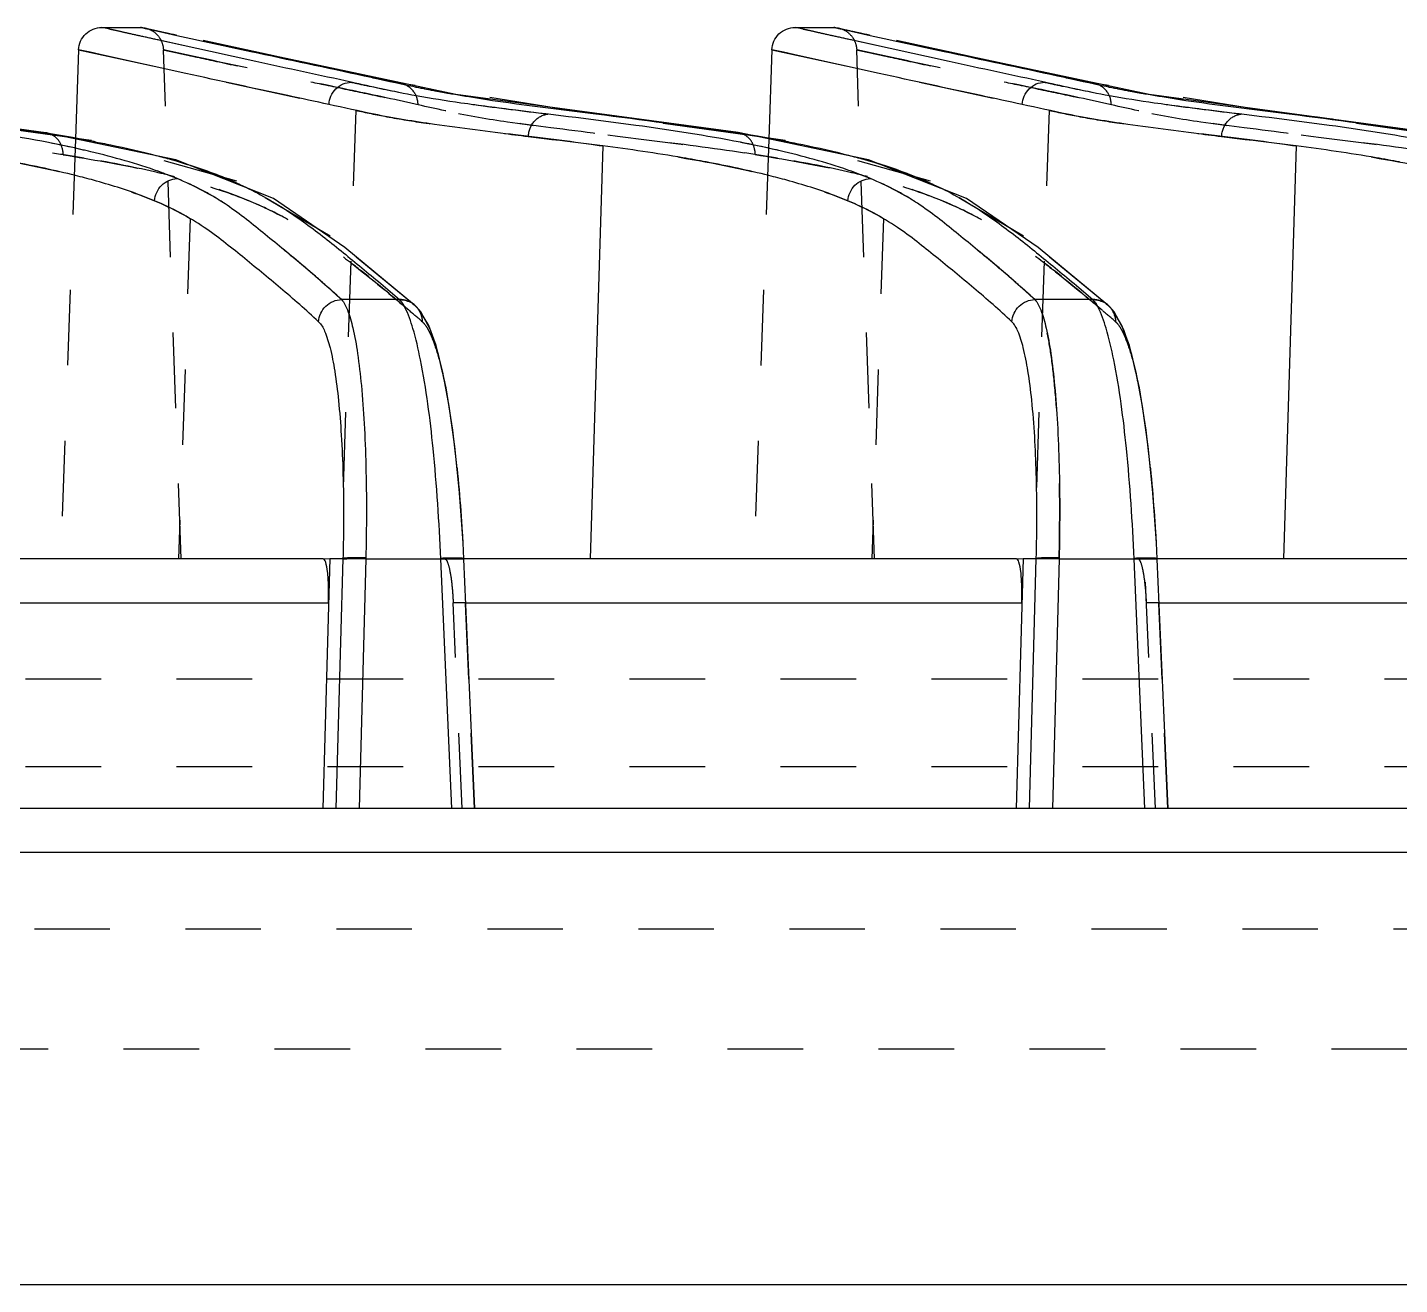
# Model space of a CAD drawing. Header units: millimetres. Extents: x 547 to 3706, y -10485 to 2068.
# Drawn here: x 1343.3 to 1372.99, y 1363.38 to 1390.58 of the extents above; entities that cross this region are included whole.
import ezdxf

# ---------------------------------------------------------------- set-up
doc = ezdxf.new("R2010")
doc.units = ezdxf.units.MM
doc.header["$LTSCALE"] = 16.335
doc.linetypes.add('HIDDEN', pattern=[0.2, 0.1, -0.1])
doc.layers.get('0').update_dxf_attribs({"linetype": 'CONTINUOUS'})
doc.layers.add('DEFAULT_2', color=8, linetype='HIDDEN')

msp = doc.modelspace()

# ---------------------------------------------------------------- linework, layer by layer
at = {"color": 7, "linetype": 'Continuous'}
for p, q in [((1344.91, 1390.583), (1345.744, 1390.583)), ((1345.156, 1390.528), (1344.91, 1390.583)), ((1345.969, 1390.535), (1346.537, 1390.411)), ((1359.91, 1390.583), (1360.744, 1390.583)), ((1360.156, 1390.528), (1359.91, 1390.583)), ((1360.969, 1390.535), (1361.537, 1390.411)), ((1345.686, 1390.41), (1345.156, 1390.528)), ((1345.785, 1390.388), (1345.686, 1390.41)), ((1346.673, 1390.191), (1345.785, 1390.388)), ((1360.686, 1390.41), (1360.156, 1390.528)), ((1360.785, 1390.388), (1360.686, 1390.41)), ((1361.673, 1390.191), (1360.785, 1390.388)), ((1344.41, 1390.1), (1344.343, 1388.17)), ((1344.661, 1390.045), (1344.41, 1390.1)), ((1344.97, 1389.977), (1344.661, 1390.045)), ((1346.729, 1389.588), (1344.97, 1389.977)), ((1359.41, 1390.1), (1359.343, 1388.169)), ((1359.661, 1390.045), (1359.41, 1390.1)), ((1359.97, 1389.977), (1359.661, 1390.045)), ((1361.729, 1389.588), (1359.97, 1389.977)), ((1352.572, 1389.133), (1349.986, 1389.677)), ((1367.572, 1389.133), (1364.986, 1389.677)), ((1351.378, 1389.378), (1351.371, 1389.38)), ((1366.378, 1389.378), (1366.371, 1389.38)), ((1343.703, 1388.303), (1337.587, 1389.131)), ((1358.677, 1388.307), (1352.572, 1389.133)), ((1373.677, 1388.307), (1367.572, 1389.133)), ((1343.703, 1388.304), (1343.616, 1388.307)), ((1343.703, 1388.304), (1343.703, 1388.304)), ((1346.513, 1387.716), (1343.703, 1388.304)), ((1358.677, 1388.308), (1358.589, 1388.311)), ((1359.343, 1388.184), (1358.672, 1388.278)), ((1358.677, 1388.308), (1358.677, 1388.308)), ((1361.499, 1387.72), (1358.677, 1388.308)), ((1355.75, 1388.02), (1355.481, 1379.084)), ((1370.75, 1388.02), (1370.481, 1379.084)), ((1348.623, 1386.88), (1346.513, 1387.716)), ((1363.617, 1386.883), (1361.499, 1387.72)), ((1350.173, 1385.821), (1348.623, 1386.88)), ((1365.17, 1385.823), (1363.617, 1386.883)), ((1351.678, 1384.577), (1350.173, 1385.821)), ((1366.678, 1384.577), (1365.17, 1385.823)), ((1351.351, 1384.695), (1350.097, 1384.695)), ((1366.351, 1384.695), (1365.097, 1384.695)), ((1351.67, 1384.584), (1351.678, 1384.577)), ((1366.67, 1384.584), (1366.678, 1384.577)), ((1352.744, 1379.088), (1352.728, 1379.434)), ((1367.744, 1379.088), (1367.728, 1379.434)), ((1349.702, 1379.084), (1337.745, 1379.084)), ((1349.843, 1379.094), (1349.694, 1373.684)), ((1349.843, 1379.094), (1350.13, 1379.094)), ((1349.984, 1373.684), (1350.13, 1379.094)), ((1350.623, 1379.083), (1350.478, 1373.684)), ((1350.623, 1379.083), (1352.245, 1379.083)), ((1352.481, 1373.684), (1352.245, 1379.083)), ((1364.702, 1379.084), (1352.744, 1379.084)), ((1352.745, 1379.077), (1352.745, 1379.077)), ((1352.98, 1373.684), (1352.745, 1379.077)), ((1364.844, 1379.094), (1364.695, 1373.684)), ((1364.844, 1379.094), (1365.129, 1379.094)), ((1364.984, 1373.684), (1365.129, 1379.094)), ((1365.623, 1379.083), (1365.478, 1373.684)), ((1365.623, 1379.083), (1367.245, 1379.083)), ((1367.481, 1373.684), (1367.245, 1379.083)), ((1379.702, 1379.084), (1367.745, 1379.084)), ((1367.745, 1379.077), (1367.745, 1379.077)), ((1367.98, 1373.684), (1367.745, 1379.077)), ((1337.786, 1378.136), (1349.817, 1378.136)), ((1352.786, 1378.136), (1364.817, 1378.136)), ((1367.786, 1378.136), (1379.817, 1378.136)), ((1418.425, 1373.684), (1242.425, 1373.684)), ((1242.45, 1372.736), (1418.4, 1372.736)), ((1135.228, 1363.384), (1617.379, 1363.384))]:
    msp.add_line(p, q, dxfattribs=at)
for points in [[(1352.143, 1383.702), (1351.984, 1384.135), (1351.788, 1384.463), (1351.669, 1384.584)], [(1367.143, 1383.702), (1366.984, 1384.135), (1366.788, 1384.463), (1366.669, 1384.584)], [(1352.728, 1379.434), (1352.653, 1380.52), (1352.552, 1381.518), (1352.43, 1382.392), (1352.292, 1383.124), (1352.143, 1383.702)], [(1367.728, 1379.434), (1367.653, 1380.52), (1367.552, 1381.518), (1367.43, 1382.392), (1367.292, 1383.124), (1367.143, 1383.702)]]:
    msp.add_lwpolyline(points, dxfattribs=at)
for centre, radius, start, end in [((1357.73, 1418.977), 30.287, 258.8835, 259.586), ((1357.869, 1419.743), 31.065, 259.5897, 260.7091), ((1372.73, 1418.977), 30.287, 258.8835, 259.586), ((1372.869, 1419.743), 31.065, 259.5897, 260.7091), ((1337.939, 1351.516), 37.227, 81.0761, 81.2288), ((1338.723, 1356.418), 32.263, 79.2408, 81.0998), ((1352.908, 1351.308), 37.437, 81.1192, 81.2704), ((1353.679, 1356.16), 32.524, 79.3128, 81.1421)]:
    msp.add_arc(centre, radius, start, end, dxfattribs=at)
for points, knots in [([(1344.41, 1390.1), (1344.414, 1390.225), (1344.525, 1390.481), (1344.785, 1390.583), (1344.91, 1390.583)], [0, 0, 0, 0, 0.500127, 1, 1, 1, 1]), ([(1345.744, 1390.583), (1345.766, 1390.583), (1345.841, 1390.561), (1345.915, 1390.547), (1345.969, 1390.535)], [0, 0, 0, 0, 0.28563, 1, 1, 1, 1]), ([(1359.41, 1390.1), (1359.414, 1390.225), (1359.525, 1390.481), (1359.785, 1390.583), (1359.91, 1390.583)], [0, 0, 0, 0, 0.500127, 1, 1, 1, 1]), ([(1360.744, 1390.583), (1360.766, 1390.583), (1360.841, 1390.561), (1360.915, 1390.547), (1360.969, 1390.535)], [0, 0, 0, 0, 0.28563, 1, 1, 1, 1]), ([(1346.537, 1390.411), (1347.069, 1390.296), (1348.419, 1389.998), (1349.773, 1389.718), (1350.591, 1389.537)], [0, 0, 0, 0, 0.39435, 1, 1, 1, 1]), ([(1361.537, 1390.411), (1362.069, 1390.296), (1363.419, 1389.998), (1364.773, 1389.718), (1365.591, 1389.537)], [0, 0, 0, 0, 0.39435, 1, 1, 1, 1]), ([(1350.309, 1389.398), (1349.621, 1389.548), (1348.408, 1389.807), (1347.197, 1390.075), (1346.673, 1390.191)], [0, 0, 0, 0, 0.567555, 1, 1, 1, 1]), ([(1365.309, 1389.398), (1364.621, 1389.548), (1363.408, 1389.807), (1362.197, 1390.075), (1361.673, 1390.191)], [0, 0, 0, 0, 0.567555, 1, 1, 1, 1]), ([(1343.755, 1388.093), (1343.005, 1388.241), (1341.383, 1388.488), (1339.357, 1388.729), (1337.765, 1388.932), (1336.79, 1389.082), (1335.997, 1389.243), (1335.528, 1389.351), (1335.309, 1389.398)], [0, 0, 0, 0, 0.268169, 0.575167, 0.716046, 0.831239, 0.92129, 1, 1, 1, 1]), ([(1349.826, 1388.917), (1349.53, 1388.981), (1348.497, 1389.202), (1347.465, 1389.425), (1346.729, 1389.588)], [0, 0, 0, 0, 0.287003, 1, 1, 1, 1]), ([(1349.827, 1388.917), (1349.833, 1389.04), (1349.938, 1389.289), (1350.188, 1389.397), (1350.309, 1389.398)], [0, 0, 0, 0, 0.505805, 1, 1, 1, 1]), ([(1358.729, 1388.098), (1357.98, 1388.245), (1356.361, 1388.491), (1354.34, 1388.731), (1352.754, 1388.933), (1351.784, 1389.083), (1350.994, 1389.244), (1350.527, 1389.351), (1350.309, 1389.398)], [0, 0, 0, 0, 0.268854, 0.575814, 0.716446, 0.831375, 0.921317, 1, 1, 1, 1]), ([(1350.591, 1389.537), (1350.691, 1389.515), (1351.123, 1389.418), (1351.556, 1389.325), (1351.89, 1389.259)], [0, 0, 0, 0, 0.231806, 1, 1, 1, 1]), ([(1364.826, 1388.917), (1364.53, 1388.981), (1363.497, 1389.202), (1362.465, 1389.425), (1361.729, 1389.588)], [0, 0, 0, 0, 0.287003, 1, 1, 1, 1]), ([(1364.827, 1388.917), (1364.833, 1389.04), (1364.938, 1389.289), (1365.188, 1389.397), (1365.309, 1389.398)], [0, 0, 0, 0, 0.505805, 1, 1, 1, 1]), ([(1373.73, 1388.098), (1372.98, 1388.245), (1371.361, 1388.491), (1369.34, 1388.731), (1367.754, 1388.933), (1366.784, 1389.083), (1365.994, 1389.244), (1365.527, 1389.351), (1365.309, 1389.398)], [0, 0, 0, 0, 0.268849, 0.575809, 0.716443, 0.831374, 0.921317, 1, 1, 1, 1]), ([(1365.591, 1389.537), (1365.691, 1389.515), (1366.123, 1389.418), (1366.556, 1389.325), (1366.89, 1389.259)], [0, 0, 0, 0, 0.231806, 1, 1, 1, 1]), ([(1337.874, 1389.083), (1338.787, 1388.933), (1340.706, 1388.711), (1342.62, 1388.447), (1343.616, 1388.307)], [0, 0, 0, 0, 0.479095, 1, 1, 1, 1]), ([(1352.853, 1389.086), (1353.764, 1388.936), (1355.682, 1388.714), (1357.593, 1388.451), (1358.59, 1388.311)], [0, 0, 0, 0, 0.478545, 1, 1, 1, 1]), ([(1367.853, 1389.086), (1368.764, 1388.936), (1370.682, 1388.714), (1372.593, 1388.451), (1373.59, 1388.311)], [0, 0, 0, 0, 0.478545, 1, 1, 1, 1]), ([(1355.749, 1388.02), (1355.121, 1388.104), (1353.907, 1388.253), (1352.254, 1388.453), (1350.906, 1388.672), (1350.151, 1388.846), (1349.826, 1388.917)], [0, 0, 0, 0, 0.316917, 0.612326, 0.833562, 1, 1, 1, 1]), ([(1370.749, 1388.02), (1370.121, 1388.104), (1368.907, 1388.253), (1367.254, 1388.453), (1365.906, 1388.672), (1365.151, 1388.846), (1364.826, 1388.917)], [0, 0, 0, 0, 0.316917, 0.612326, 0.833562, 1, 1, 1, 1]), ([(1344.675, 1387.893), (1344.602, 1387.91), (1344.297, 1387.982), (1343.99, 1388.046), (1343.755, 1388.093)], [0, 0, 0, 0, 0.238003, 1, 1, 1, 1]), ([(1346.54, 1387.313), (1346.409, 1387.367), (1345.8, 1387.599), (1345.171, 1387.774), (1344.675, 1387.893)], [0, 0, 0, 0, 0.217483, 1, 1, 1, 1]), ([(1344.745, 1388.113), (1344.866, 1388.09), (1345.314, 1388.001), (1345.759, 1387.9), (1346.081, 1387.815)], [0, 0, 0, 0, 0.269467, 1, 1, 1, 1]), ([(1357.989, 1387.672), (1357.82, 1387.704), (1357.076, 1387.837), (1356.327, 1387.944), (1355.749, 1388.021)], [0, 0, 0, 0, 0.227666, 1, 1, 1, 1]), ([(1359.675, 1387.893), (1359.6, 1387.911), (1359.286, 1387.984), (1358.971, 1388.05), (1358.729, 1388.098)], [0, 0, 0, 0, 0.237701, 1, 1, 1, 1]), ([(1361.54, 1387.313), (1361.409, 1387.367), (1360.8, 1387.599), (1360.171, 1387.774), (1359.675, 1387.893)], [0, 0, 0, 0, 0.217484, 1, 1, 1, 1]), ([(1359.711, 1388.12), (1359.833, 1388.097), (1360.288, 1388.007), (1360.74, 1387.904), (1361.067, 1387.819)], [0, 0, 0, 0, 0.269618, 1, 1, 1, 1]), ([(1372.989, 1387.672), (1372.82, 1387.704), (1372.076, 1387.837), (1371.327, 1387.944), (1370.749, 1388.021)], [0, 0, 0, 0, 0.227666, 1, 1, 1, 1]), ([(1344.735, 1387.277), (1344.605, 1387.312), (1344.027, 1387.463), (1343.443, 1387.587), (1342.989, 1387.672)], [0, 0, 0, 0, 0.226596, 1, 1, 1, 1]), ([(1346.081, 1387.815), (1346.191, 1387.787), (1346.595, 1387.677), (1346.993, 1387.549), (1347.278, 1387.443)], [0, 0, 0, 0, 0.272613, 1, 1, 1, 1]), ([(1359.735, 1387.277), (1359.605, 1387.312), (1359.027, 1387.463), (1358.443, 1387.587), (1357.989, 1387.672)], [0, 0, 0, 0, 0.226596, 1, 1, 1, 1]), ([(1361.067, 1387.819), (1361.177, 1387.791), (1361.577, 1387.682), (1361.973, 1387.556), (1362.256, 1387.452)], [0, 0, 0, 0, 0.272323, 1, 1, 1, 1]), ([(1346.055, 1386.833), (1345.958, 1386.873), (1345.526, 1387.043), (1345.082, 1387.181), (1344.735, 1387.277)], [0, 0, 0, 0, 0.225465, 1, 1, 1, 1]), ([(1346.055, 1386.833), (1346.062, 1386.956), (1346.17, 1387.203), (1346.419, 1387.31), (1346.54, 1387.313)], [0, 0, 0, 0, 0.504014, 1, 1, 1, 1]), ([(1350.097, 1384.695), (1349.826, 1384.943), (1349.284, 1385.422), (1348.454, 1386.097), (1347.591, 1386.8), (1346.918, 1387.157), (1346.54, 1387.313)], [0, 0, 0, 0, 0.248202, 0.489414, 0.72395, 1, 1, 1, 1]), ([(1347.278, 1387.443), (1347.333, 1387.423), (1347.542, 1387.343), (1347.748, 1387.256), (1347.897, 1387.187)], [0, 0, 0, 0, 0.262785, 1, 1, 1, 1]), ([(1361.055, 1386.833), (1360.958, 1386.873), (1360.526, 1387.043), (1360.082, 1387.181), (1359.735, 1387.277)], [0, 0, 0, 0, 0.225465, 1, 1, 1, 1]), ([(1361.055, 1386.833), (1361.062, 1386.956), (1361.17, 1387.203), (1361.419, 1387.31), (1361.54, 1387.313)], [0, 0, 0, 0, 0.504014, 1, 1, 1, 1]), ([(1365.097, 1384.695), (1364.826, 1384.943), (1364.284, 1385.422), (1363.454, 1386.097), (1362.591, 1386.8), (1361.918, 1387.157), (1361.54, 1387.313)], [0, 0, 0, 0, 0.248202, 0.489414, 0.72395, 1, 1, 1, 1]), ([(1362.256, 1387.452), (1362.313, 1387.431), (1362.529, 1387.349), (1362.743, 1387.259), (1362.897, 1387.188)], [0, 0, 0, 0, 0.263344, 1, 1, 1, 1]), ([(1347.897, 1387.187), (1348.246, 1387.027), (1348.885, 1386.674), (1349.741, 1386.033), (1350.547, 1385.376), (1351.083, 1384.929), (1351.351, 1384.695)], [0, 0, 0, 0, 0.269678, 0.50967, 0.750427, 1, 1, 1, 1]), ([(1362.897, 1387.188), (1363.246, 1387.028), (1363.884, 1386.675), (1364.74, 1386.033), (1365.547, 1385.377), (1366.083, 1384.929), (1366.351, 1384.695)], [0, 0, 0, 0, 0.269558, 0.509562, 0.750407, 1, 1, 1, 1]), ([(1349.602, 1384.217), (1349.332, 1384.465), (1348.79, 1384.944), (1347.96, 1385.617), (1347.099, 1386.318), (1346.43, 1386.677), (1346.055, 1386.833)], [0, 0, 0, 0, 0.24859, 0.490225, 0.724923, 1, 1, 1, 1]), ([(1364.602, 1384.217), (1364.332, 1384.465), (1363.79, 1384.944), (1362.96, 1385.617), (1362.099, 1386.318), (1361.43, 1386.677), (1361.055, 1386.833)], [0, 0, 0, 0, 0.24859, 0.490225, 0.724923, 1, 1, 1, 1]), ([(1349.602, 1384.217), (1349.609, 1384.34), (1349.721, 1384.589), (1349.974, 1384.693), (1350.097, 1384.695)], [0, 0, 0, 0, 0.500358, 1, 1, 1, 1]), ([(1350.097, 1384.695), (1350.157, 1384.634), (1350.254, 1384.425), (1350.362, 1384.035), (1350.457, 1383.485), (1350.536, 1382.796), (1350.594, 1381.985), (1350.642, 1380.734), (1350.64, 1379.755), (1350.623, 1379.083)], [0, 0, 0, 0, 0.045437, 0.117311, 0.215532, 0.338851, 0.483661, 0.644763, 1, 1, 1, 1]), ([(1351.471, 1384.523), (1351.461, 1384.541), (1351.427, 1384.602), (1351.387, 1384.661), (1351.351, 1384.695)], [0, 0, 0, 0, 0.294121, 1, 1, 1, 1]), ([(1351.351, 1384.695), (1351.378, 1384.695), (1351.491, 1384.686), (1351.603, 1384.639), (1351.67, 1384.584)], [0, 0, 0, 0, 0.239024, 1, 1, 1, 1]), ([(1364.602, 1384.217), (1364.609, 1384.34), (1364.721, 1384.589), (1364.974, 1384.693), (1365.097, 1384.695)], [0, 0, 0, 0, 0.500358, 1, 1, 1, 1]), ([(1365.097, 1384.695), (1365.157, 1384.634), (1365.254, 1384.425), (1365.362, 1384.034), (1365.457, 1383.484), (1365.536, 1382.794), (1365.594, 1381.982), (1365.642, 1380.732), (1365.64, 1379.754), (1365.623, 1379.083)], [0, 0, 0, 0, 0.045467, 0.117394, 0.215709, 0.339179, 0.484153, 0.645348, 1, 1, 1, 1]), ([(1366.351, 1384.695), (1366.378, 1384.695), (1366.491, 1384.686), (1366.603, 1384.639), (1366.67, 1384.584)], [0, 0, 0, 0, 0.239041, 1, 1, 1, 1]), ([(1366.466, 1384.531), (1366.457, 1384.549), (1366.424, 1384.607), (1366.385, 1384.663), (1366.351, 1384.695)], [0, 0, 0, 0, 0.292687, 1, 1, 1, 1]), ([(1351.805, 1383.395), (1351.76, 1383.622), (1351.671, 1384.005), (1351.545, 1384.38), (1351.471, 1384.523)], [0, 0, 0, 0, 0.589772, 1, 1, 1, 1]), ([(1366.805, 1383.395), (1366.759, 1383.625), (1366.67, 1384.01), (1366.542, 1384.388), (1366.466, 1384.531)], [0, 0, 0, 0, 0.591447, 1, 1, 1, 1]), ([(1349.602, 1384.217), (1349.662, 1384.162), (1349.759, 1383.971), (1349.867, 1383.611), (1349.963, 1383.107), (1350.041, 1382.476), (1350.099, 1381.733), (1350.148, 1380.586), (1350.145, 1379.688), (1350.129, 1379.072)], [0, 0, 0, 0, 0.046443, 0.118884, 0.217346, 0.340297, 0.48448, 0.645728, 1, 1, 1, 1]), ([(1365.129, 1379.094), (1365.145, 1379.708), (1365.148, 1380.851), (1365.075, 1382.207), (1364.962, 1383.112), (1364.867, 1383.613), (1364.758, 1383.972), (1364.66, 1384.16), (1364.602, 1384.217)], [0, 0, 0, 0, 0.354503, 0.659741, 0.782637, 0.881127, 0.953254, 1, 1, 1, 1]), ([(1352.245, 1379.083), (1352.213, 1379.881), (1352.116, 1381.324), (1351.933, 1382.76), (1351.805, 1383.395)], [0, 0, 0, 0, 0.552233, 1, 1, 1, 1]), ([(1367.245, 1379.083), (1367.213, 1379.881), (1367.116, 1381.324), (1366.933, 1382.76), (1366.805, 1383.395)], [0, 0, 0, 0, 0.552233, 1, 1, 1, 1]), ([(1349.817, 1378.136), (1349.82, 1378.259), (1349.82, 1378.484), (1349.803, 1378.777), (1349.772, 1378.968), (1349.739, 1379.06), (1349.713, 1379.084), (1349.702, 1379.084)], [0, 0, 0, 0, 0.37769, 0.694682, 0.906647, 0.966633, 1, 1, 1, 1]), ([(1350.623, 1379.083), (1350.567, 1379.084), (1350.458, 1379.086), (1350.311, 1379.087), (1350.203, 1379.081), (1350.146, 1379.078), (1350.129, 1379.072)], [0, 0, 0, 0, 0.340484, 0.658976, 0.889873, 1, 1, 1, 1]), ([(1352.744, 1379.088), (1352.744, 1379.091), (1352.726, 1379.094), (1352.701, 1379.098), (1352.651, 1379.101), (1352.558, 1379.103), (1352.42, 1379.101), (1352.304, 1379.097), (1352.245, 1379.095)], [0, 0, 0, 0, 0.021446, 0.079468, 0.175835, 0.307531, 0.643366, 1, 1, 1, 1]), ([(1364.817, 1378.136), (1364.82, 1378.259), (1364.82, 1378.484), (1364.803, 1378.777), (1364.772, 1378.968), (1364.739, 1379.06), (1364.713, 1379.084), (1364.702, 1379.084)], [0, 0, 0, 0, 0.37769, 0.694682, 0.906647, 0.966633, 1, 1, 1, 1]), ([(1365.624, 1379.106), (1365.568, 1379.108), (1365.459, 1379.109), (1365.312, 1379.109), (1365.204, 1379.103), (1365.147, 1379.1), (1365.129, 1379.094)], [0, 0, 0, 0, 0.340385, 0.65881, 0.889712, 1, 1, 1, 1]), ([(1367.744, 1379.088), (1367.744, 1379.091), (1367.726, 1379.094), (1367.701, 1379.098), (1367.651, 1379.101), (1367.558, 1379.103), (1367.42, 1379.101), (1367.304, 1379.097), (1367.245, 1379.095)], [0, 0, 0, 0, 0.021445, 0.079467, 0.175833, 0.30753, 0.643365, 1, 1, 1, 1])]:
    msp.add_open_spline(points, degree=3, knots=knots, dxfattribs=at)
at = {"layer": 'DEFAULT_2', "color": 8, "linetype": 'HIDDEN'}
for p, q in [((1345.744, 1390.583), (1345.845, 1390.572)), ((1348.699, 1389.952), (1345.845, 1390.572)), ((1360.744, 1390.583), (1360.845, 1390.572)), ((1363.699, 1389.952), (1360.845, 1390.572)), ((1344.41, 1390.1), (1350.4, 1388.79)), ((1346.629, 1379.084), (1346.244, 1390.1)), ((1346.907, 1389.955), (1346.244, 1390.1)), ((1349.986, 1389.677), (1348.185, 1390.064)), ((1359.41, 1390.1), (1365.4, 1388.79)), ((1361.629, 1379.084), (1361.244, 1390.1)), ((1361.907, 1389.955), (1361.244, 1390.1)), ((1364.986, 1389.677), (1363.185, 1390.064)), ((1351.371, 1389.38), (1351.268, 1389.39)), ((1354.919, 1388.805), (1351.371, 1389.38)), ((1366.371, 1389.38), (1366.268, 1389.39)), ((1369.919, 1388.805), (1366.371, 1389.38)), ((1344.679, 1388.137), (1339.892, 1388.809)), ((1350.406, 1388.79), (1350.081, 1379.084)), ((1358.672, 1388.278), (1354.919, 1388.805)), ((1365.406, 1388.79), (1365.081, 1379.084)), ((1373.673, 1388.278), (1369.919, 1388.805)), ((1344.343, 1388.17), (1344.025, 1379.084)), ((1359.343, 1388.169), (1359.025, 1379.084)), ((1359.697, 1388.134), (1359.343, 1388.184)), ((1347.836, 1387.259), (1344.679, 1388.137)), ((1362.844, 1387.256), (1359.697, 1388.134)), ((1349.853, 1386.067), (1347.836, 1387.259)), ((1364.856, 1386.065), (1362.844, 1387.256)), ((1346.824, 1386.45), (1346.571, 1379.084)), ((1361.824, 1386.45), (1361.571, 1379.084)), ((1351.678, 1384.577), (1349.853, 1386.067)), ((1366.678, 1384.577), (1364.856, 1386.065)), ((1351.667, 1384.586), (1351.678, 1384.577)), ((1351.816, 1384.427), (1351.667, 1384.586)), ((1366.667, 1384.586), (1366.678, 1384.577)), ((1366.816, 1384.427), (1366.667, 1384.586)), ((1352.728, 1379.434), (1352.72, 1379.578)), ((1367.728, 1379.434), (1367.72, 1379.578)), ((1349.702, 1379.084), (1349.843, 1379.094)), ((1349.844, 1379.094), (1350.129, 1379.094)), ((1350.13, 1379.094), (1350.623, 1379.083)), ((1352.245, 1379.083), (1352.332, 1379.084)), ((1352.245, 1379.083), (1352.744, 1379.084)), ((1352.382, 1379.083), (1352.337, 1379.083)), ((1352.474, 1379.083), (1352.382, 1379.083)), ((1352.739, 1379.083), (1352.474, 1379.083)), ((1352.853, 1376.484), (1352.739, 1379.083)), ((1352.74, 1379.072), (1352.745, 1379.077)), ((1352.74, 1379.072), (1352.745, 1379.077)), ((1364.702, 1379.084), (1364.844, 1379.094)), ((1364.844, 1379.094), (1365.129, 1379.094)), ((1365.129, 1379.094), (1365.623, 1379.083)), ((1367.245, 1379.083), (1367.332, 1379.084)), ((1367.245, 1379.083), (1367.745, 1379.084)), ((1367.707, 1373.684), (1367.474, 1379.083)), ((1367.739, 1379.083), (1367.474, 1379.083)), ((1367.853, 1376.484), (1367.739, 1379.083)), ((1367.74, 1379.072), (1367.745, 1379.077)), ((1367.74, 1379.072), (1367.745, 1379.077)), ((1352.707, 1373.684), (1352.514, 1378.136)), ((1352.786, 1378.136), (1352.514, 1378.136)), ((1367.786, 1378.136), (1367.514, 1378.136)), ((1446.174, 1376.484), (1154.54, 1376.484)), ((1352.975, 1373.684), (1352.853, 1376.484)), ((1367.975, 1373.684), (1367.853, 1376.484)), ((1446.174, 1374.589), (1220.173, 1374.589)), ((1137.631, 1371.084), (1548.823, 1371.084)), ((1142.827, 1368.484), (1543.627, 1368.484))]:
    msp.add_line(p, q, dxfattribs=at)
for points in [[(1352.72, 1379.578), (1352.629, 1380.787), (1352.507, 1381.869), (1352.361, 1382.782), (1352.199, 1383.507), (1352.025, 1384.04), (1351.816, 1384.427)], [(1367.72, 1379.578), (1367.629, 1380.787), (1367.507, 1381.869), (1367.361, 1382.782), (1367.199, 1383.507), (1367.025, 1384.04), (1366.816, 1384.427)]]:
    msp.add_lwpolyline(points, dxfattribs=at)
for centre, radius, start, end in [((1339.783, 1336.535), 53.725, 77.1243, 77.677), ((1354.749, 1336.387), 53.876, 77.1248, 77.684), ((1338.089, 1349.087), 39.201, 80.5494, 81.5585), ((1353.058, 1348.865), 39.425, 80.5495, 81.5964), ((1351.361, 1384.209), 0.486, 50.9434, 91.174), ((1366.361, 1384.209), 0.486, 50.9434, 91.174), ((1279.838, 1300.029), 110.782, 49.45919, 49.64974), ((1295.702, 1301.039), 109.452, 49.45931, 49.65212)]:
    msp.add_arc(centre, radius, start, end, dxfattribs=at)
for points, knots in [([(1346.673, 1390.191), (1346.5, 1390.229), (1346.2, 1390.296), (1345.799, 1390.385), (1345.482, 1390.455), (1345.254, 1390.507), (1345.05, 1390.55), (1345.001, 1390.566), (1344.898, 1390.583), (1344.91, 1390.583)], [0, 0, 0, 0, 0.294165, 0.509214, 0.686638, 0.823569, 0.92137, 0.980737, 1, 1, 1, 1]), ([(1346.536, 1390.411), (1346.455, 1390.428), (1346.308, 1390.46), (1346.11, 1390.504), (1345.957, 1390.536), (1345.848, 1390.562), (1345.782, 1390.573), (1345.753, 1390.583), (1345.746, 1390.583)], [0, 0, 0, 0, 0.308301, 0.556967, 0.750599, 0.889068, 0.972245, 1, 1, 1, 1]), ([(1345.847, 1390.571), (1345.911, 1390.557), (1346.036, 1390.505), (1346.131, 1390.406), (1346.166, 1390.35)], [0, 0, 0, 0, 0.496405, 1, 1, 1, 1]), ([(1361.673, 1390.191), (1361.5, 1390.229), (1361.2, 1390.296), (1360.799, 1390.385), (1360.482, 1390.455), (1360.254, 1390.507), (1360.05, 1390.55), (1360.001, 1390.566), (1359.898, 1390.583), (1359.91, 1390.583)], [0, 0, 0, 0, 0.294165, 0.509214, 0.686638, 0.823569, 0.92137, 0.980737, 1, 1, 1, 1]), ([(1361.536, 1390.411), (1361.455, 1390.428), (1361.308, 1390.46), (1361.11, 1390.504), (1360.957, 1390.536), (1360.848, 1390.562), (1360.782, 1390.573), (1360.753, 1390.583), (1360.746, 1390.583)], [0, 0, 0, 0, 0.308301, 0.556967, 0.750599, 0.889068, 0.972245, 1, 1, 1, 1]), ([(1360.847, 1390.571), (1360.911, 1390.557), (1361.036, 1390.505), (1361.131, 1390.406), (1361.166, 1390.35)], [0, 0, 0, 0, 0.496405, 1, 1, 1, 1]), ([(1346.166, 1390.35), (1346.178, 1390.331), (1346.219, 1390.253), (1346.242, 1390.165), (1346.244, 1390.1)], [0, 0, 0, 0, 0.261141, 1, 1, 1, 1]), ([(1361.166, 1390.35), (1361.178, 1390.331), (1361.219, 1390.253), (1361.242, 1390.165), (1361.244, 1390.1)], [0, 0, 0, 0, 0.261141, 1, 1, 1, 1]), ([(1331.244, 1390.1), (1331.244, 1390.101), (1331.25, 1390.098), (1331.256, 1390.099), (1331.271, 1390.094), (1331.299, 1390.089), (1331.35, 1390.077), (1331.427, 1390.06), (1331.526, 1390.039), (1331.646, 1390.012), (1331.789, 1389.981), (1332.022, 1389.931), (1332.367, 1389.856), (1332.845, 1389.752), (1333.407, 1389.629), (1334.056, 1389.488), (1334.798, 1389.329), (1335.624, 1389.157), (1336.52, 1388.965), (1337.552, 1388.723), (1338.857, 1388.506), (1341.07, 1388.229), (1342.858, 1388.015), (1344.076, 1387.827)], [0, 0, 0, 0, 0.000216, 0.000862, 0.001939, 0.003448, 0.007755, 0.013785, 0.021534, 0.031002, 0.042188, 0.055083, 0.08594, 0.123454, 0.167526, 0.218307, 0.276317, 0.342049, 0.412299, 0.487088, 0.58584, 0.716549, 1, 1, 1, 1]), ([(1346.244, 1390.1), (1346.244, 1390.101), (1346.25, 1390.098), (1346.256, 1390.099), (1346.271, 1390.094), (1346.299, 1390.089), (1346.35, 1390.077), (1346.426, 1390.061), (1346.525, 1390.039), (1346.645, 1390.013), (1346.787, 1389.982), (1347.019, 1389.931), (1347.363, 1389.856), (1347.839, 1389.753), (1348.4, 1389.631), (1349.047, 1389.49), (1349.786, 1389.331), (1350.61, 1389.16), (1351.503, 1388.969), (1352.53, 1388.727), (1353.83, 1388.51), (1356.04, 1388.232), (1357.829, 1388.019), (1359.049, 1387.831)], [0, 0, 0, 0, 0.000215, 0.00086, 0.001936, 0.003441, 0.007742, 0.013762, 0.021499, 0.030954, 0.042125, 0.055003, 0.085821, 0.123289, 0.167304, 0.21802, 0.275957, 0.34164, 0.411913, 0.486503, 0.584798, 0.715451, 1, 1, 1, 1]), ([(1351.249, 1389.022), (1350.763, 1389.128), (1349.87, 1389.312), (1348.423, 1389.626), (1347.463, 1389.834), (1346.907, 1389.955)], [0, 0, 0, 0, 0.33619, 0.615624, 1, 1, 1, 1]), ([(1361.244, 1390.1), (1361.244, 1390.101), (1361.25, 1390.098), (1361.256, 1390.099), (1361.271, 1390.094), (1361.299, 1390.089), (1361.35, 1390.077), (1361.426, 1390.061), (1361.525, 1390.039), (1361.645, 1390.013), (1361.787, 1389.982), (1362.019, 1389.931), (1362.363, 1389.856), (1362.839, 1389.753), (1363.4, 1389.631), (1364.047, 1389.49), (1364.786, 1389.331), (1365.61, 1389.16), (1366.503, 1388.969), (1367.53, 1388.727), (1368.83, 1388.51), (1371.04, 1388.232), (1372.829, 1388.019), (1374.049, 1387.831)], [0, 0, 0, 0, 0.000215, 0.00086, 0.001936, 0.003441, 0.007742, 0.013762, 0.021499, 0.030954, 0.042125, 0.055003, 0.085821, 0.123289, 0.167304, 0.21802, 0.275957, 0.34164, 0.411913, 0.486503, 0.584798, 0.715451, 1, 1, 1, 1]), ([(1366.241, 1389.023), (1365.756, 1389.13), (1364.865, 1389.313), (1363.421, 1389.626), (1362.462, 1389.834), (1361.907, 1389.955)], [0, 0, 0, 0, 0.336186, 0.615572, 1, 1, 1, 1]), ([(1347.897, 1387.186), (1347.565, 1387.338), (1346.505, 1387.742), (1344.387, 1388.216), (1341.54, 1388.611), (1339.025, 1388.902), (1337.247, 1389.173), (1336.537, 1389.319), (1336.245, 1389.396)], [0, 0, 0, 0, 0.092152, 0.28498, 0.546116, 0.81751, 0.923655, 1, 1, 1, 1]), ([(1354.559, 1388.705), (1354.025, 1388.768), (1353.064, 1388.887), (1351.775, 1389.087), (1350.893, 1389.263), (1350.436, 1389.364), (1350.307, 1389.393)], [0, 0, 0, 0, 0.374077, 0.674133, 0.90843, 1, 1, 1, 1]), ([(1362.896, 1387.186), (1362.569, 1387.337), (1361.517, 1387.739), (1359.411, 1388.212), (1356.57, 1388.607), (1354.057, 1388.898), (1352.275, 1389.168), (1351.562, 1389.314), (1351.268, 1389.39)], [0, 0, 0, 0, 0.091144, 0.283471, 0.544289, 0.816314, 0.923109, 1, 1, 1, 1]), ([(1351.754, 1388.909), (1351.752, 1389.015), (1351.679, 1389.233), (1351.481, 1389.354), (1351.378, 1389.378)], [0, 0, 0, 0, 0.498306, 1, 1, 1, 1]), ([(1369.559, 1388.705), (1369.025, 1388.768), (1368.064, 1388.887), (1366.775, 1389.087), (1365.893, 1389.263), (1365.436, 1389.364), (1365.307, 1389.393)], [0, 0, 0, 0, 0.374077, 0.674133, 0.90843, 1, 1, 1, 1]), ([(1377.896, 1387.186), (1377.569, 1387.337), (1376.517, 1387.739), (1374.411, 1388.212), (1371.57, 1388.607), (1369.057, 1388.898), (1367.275, 1389.168), (1366.562, 1389.314), (1366.268, 1389.39)], [0, 0, 0, 0, 0.091144, 0.283471, 0.544289, 0.816314, 0.923109, 1, 1, 1, 1]), ([(1366.754, 1388.909), (1366.752, 1389.015), (1366.679, 1389.233), (1366.481, 1389.354), (1366.378, 1389.378)], [0, 0, 0, 0, 0.498306, 1, 1, 1, 1]), ([(1350.4, 1388.79), (1350.626, 1388.741), (1351.133, 1388.636), (1351.992, 1388.497), (1353.013, 1388.363), (1353.75, 1388.272), (1354.138, 1388.224)], [0, 0, 0, 0, 0.183086, 0.410615, 0.690026, 1, 1, 1, 1]), ([(1358.82, 1387.866), (1358.121, 1387.97), (1356.723, 1388.152), (1354.755, 1388.391), (1353.094, 1388.617), (1352.143, 1388.82), (1351.754, 1388.909)], [0, 0, 0, 0, 0.29638, 0.592062, 0.832562, 1, 1, 1, 1]), ([(1365.4, 1388.79), (1365.626, 1388.741), (1366.133, 1388.636), (1366.992, 1388.497), (1368.013, 1388.363), (1368.75, 1388.272), (1369.138, 1388.224)], [0, 0, 0, 0, 0.183086, 0.410615, 0.690026, 1, 1, 1, 1]), ([(1373.82, 1387.866), (1373.122, 1387.97), (1371.723, 1388.152), (1369.755, 1388.391), (1368.094, 1388.617), (1367.143, 1388.82), (1366.754, 1388.909)], [0, 0, 0, 0, 0.296377, 0.59206, 0.832562, 1, 1, 1, 1]), ([(1354.139, 1388.225), (1354.147, 1388.343), (1354.229, 1388.575), (1354.452, 1388.698), (1354.56, 1388.705)], [0, 0, 0, 0, 0.52404, 1, 1, 1, 1]), ([(1369.139, 1388.225), (1369.147, 1388.343), (1369.229, 1388.575), (1369.452, 1388.698), (1369.56, 1388.705)], [0, 0, 0, 0, 0.52404, 1, 1, 1, 1]), ([(1339.138, 1388.225), (1340.047, 1388.113), (1341.695, 1387.912), (1343.631, 1387.564), (1344.902, 1387.237), (1345.839, 1386.939), (1346.464, 1386.662), (1346.821, 1386.45)], [0, 0, 0, 0, 0.346322, 0.628257, 0.74323, 0.842777, 1, 1, 1, 1]), ([(1344.076, 1387.827), (1344.076, 1387.882), (1344.056, 1387.995), (1343.963, 1388.194), (1343.806, 1388.287), (1343.703, 1388.304)], [0, 0, 0, 0, 0.255003, 0.518302, 1, 1, 1, 1]), ([(1354.138, 1388.225), (1355.047, 1388.113), (1356.695, 1387.912), (1358.631, 1387.564), (1359.902, 1387.237), (1360.839, 1386.939), (1361.464, 1386.662), (1361.821, 1386.45)], [0, 0, 0, 0, 0.346322, 0.628257, 0.74323, 0.842777, 1, 1, 1, 1]), ([(1359.049, 1387.831), (1359.049, 1387.886), (1359.03, 1387.999), (1358.936, 1388.198), (1358.78, 1388.292), (1358.677, 1388.308)], [0, 0, 0, 0, 0.255097, 0.51845, 1, 1, 1, 1]), ([(1369.138, 1388.225), (1370.047, 1388.113), (1371.695, 1387.912), (1373.631, 1387.564), (1374.902, 1387.237), (1375.839, 1386.939), (1376.464, 1386.662), (1376.821, 1386.45)], [0, 0, 0, 0, 0.346322, 0.628257, 0.74323, 0.842777, 1, 1, 1, 1]), ([(1350.097, 1384.695), (1349.858, 1384.914), (1349.377, 1385.339), (1348.763, 1385.842), (1348.284, 1386.235), (1347.927, 1386.523), (1347.538, 1386.801), (1346.893, 1387.182), (1345.816, 1387.608), (1344.679, 1387.904), (1343.943, 1388.055), (1343.755, 1388.092)], [0, 0, 0, 0, 0.13268, 0.262397, 0.324804, 0.38634, 0.450149, 0.520008, 0.692316, 0.921673, 1, 1, 1, 1]), ([(1365.097, 1384.695), (1364.858, 1384.914), (1364.377, 1385.339), (1363.763, 1385.842), (1363.284, 1386.235), (1362.927, 1386.523), (1362.538, 1386.801), (1361.893, 1387.182), (1360.816, 1387.608), (1359.671, 1387.906), (1358.926, 1388.059), (1358.729, 1388.097)], [0, 0, 0, 0, 0.132208, 0.261464, 0.323649, 0.384967, 0.448549, 0.518159, 0.689854, 0.918396, 1, 1, 1, 1]), ([(1344.076, 1387.827), (1344.687, 1387.733), (1345.776, 1387.539), (1347.22, 1387.17), (1348.33, 1386.757), (1349.19, 1386.297), (1349.9, 1385.804), (1350.779, 1385.121), (1351.417, 1384.582), (1351.845, 1384.217)], [0, 0, 0, 0, 0.212176, 0.379539, 0.510809, 0.617786, 0.713478, 0.807004, 1, 1, 1, 1]), ([(1346.487, 1387.353), (1346.343, 1387.39), (1345.694, 1387.546), (1345.037, 1387.67), (1344.526, 1387.755)], [0, 0, 0, 0, 0.223323, 1, 1, 1, 1]), ([(1359.049, 1387.831), (1359.663, 1387.737), (1360.758, 1387.543), (1362.208, 1387.174), (1363.323, 1386.761), (1364.186, 1386.299), (1364.897, 1385.806), (1365.778, 1385.122), (1366.417, 1384.583), (1366.845, 1384.217)], [0, 0, 0, 0, 0.212462, 0.380097, 0.511464, 0.618367, 0.713936, 0.807318, 1, 1, 1, 1]), ([(1361.479, 1387.355), (1361.336, 1387.392), (1360.691, 1387.547), (1360.039, 1387.67), (1359.531, 1387.754)], [0, 0, 0, 0, 0.22334, 1, 1, 1, 1]), ([(1351.553, 1384.465), (1351.223, 1384.745), (1350.728, 1385.158), (1350.053, 1385.685), (1349.53, 1386.066), (1348.95, 1386.43), (1347.957, 1386.929), (1347.105, 1387.196), (1346.487, 1387.353)], [0, 0, 0, 0, 0.220151, 0.327651, 0.435592, 0.549178, 0.675436, 1, 1, 1, 1]), ([(1366.553, 1384.465), (1366.223, 1384.745), (1365.728, 1385.158), (1365.052, 1385.685), (1364.529, 1386.067), (1363.948, 1386.431), (1362.953, 1386.931), (1362.099, 1387.198), (1361.479, 1387.355)], [0, 0, 0, 0, 0.22001, 0.327407, 0.435246, 0.548778, 0.67505, 1, 1, 1, 1]), ([(1365.623, 1379.083), (1365.64, 1379.755), (1365.642, 1380.733), (1365.594, 1381.984), (1365.536, 1382.796), (1365.457, 1383.484), (1365.362, 1384.034), (1365.254, 1384.425), (1365.158, 1384.634), (1365.097, 1384.695)], [0, 0, 0, 0, 0.354947, 0.516308, 0.661099, 0.784252, 0.882485, 0.954446, 1, 1, 1, 1]), ([(1351.678, 1384.577), (1351.704, 1384.555), (1351.795, 1384.454), (1351.843, 1384.316), (1351.845, 1384.217)], [0, 0, 0, 0, 0.258993, 1, 1, 1, 1]), ([(1351.678, 1384.577), (1351.731, 1384.531), (1351.814, 1384.418), (1351.844, 1384.282), (1351.845, 1384.217)], [0, 0, 0, 0, 0.517695, 1, 1, 1, 1]), ([(1366.678, 1384.577), (1366.704, 1384.555), (1366.795, 1384.454), (1366.843, 1384.316), (1366.845, 1384.217)], [0, 0, 0, 0, 0.258988, 1, 1, 1, 1]), ([(1366.678, 1384.577), (1366.731, 1384.531), (1366.814, 1384.418), (1366.844, 1384.282), (1366.845, 1384.217)], [0, 0, 0, 0, 0.517696, 1, 1, 1, 1]), ([(1351.845, 1384.217), (1351.907, 1384.16), (1352.019, 1383.973), (1352.155, 1383.613), (1352.287, 1383.111), (1352.464, 1382.206), (1352.633, 1380.849), (1352.711, 1379.7), (1352.739, 1379.083)], [0, 0, 0, 0, 0.048007, 0.121192, 0.220333, 0.343362, 0.647507, 1, 1, 1, 1]), ([(1351.845, 1384.217), (1351.893, 1384.175), (1351.982, 1384.041), (1352.045, 1383.898), (1352.078, 1383.811)], [0, 0, 0, 0, 0.407902, 1, 1, 1, 1]), ([(1366.845, 1384.217), (1366.907, 1384.16), (1367.019, 1383.973), (1367.155, 1383.613), (1367.287, 1383.111), (1367.464, 1382.206), (1367.633, 1380.849), (1367.711, 1379.7), (1367.739, 1379.083)], [0, 0, 0, 0, 0.048007, 0.121192, 0.220333, 0.343363, 0.647507, 1, 1, 1, 1]), ([(1366.845, 1384.217), (1366.893, 1384.175), (1366.982, 1384.041), (1367.045, 1383.898), (1367.078, 1383.811)], [0, 0, 0, 0, 0.407901, 1, 1, 1, 1]), ([(1350.624, 1379.106), (1350.568, 1379.108), (1350.459, 1379.109), (1350.312, 1379.109), (1350.204, 1379.103), (1350.147, 1379.1), (1350.129, 1379.094)], [0, 0, 0, 0, 0.340385, 0.65881, 0.889712, 1, 1, 1, 1]), ([(1352.744, 1379.088), (1352.744, 1379.091), (1352.727, 1379.094), (1352.703, 1379.098), (1352.653, 1379.101), (1352.56, 1379.103), (1352.421, 1379.101), (1352.305, 1379.098), (1352.245, 1379.095)], [0, 0, 0, 0, 0.020476, 0.077586, 0.173425, 0.305007, 0.641805, 1, 1, 1, 1]), ([(1352.331, 1379.084), (1352.342, 1379.084), (1352.369, 1379.06), (1352.41, 1378.969), (1352.455, 1378.778), (1352.493, 1378.485), (1352.509, 1378.259), (1352.514, 1378.136)], [0, 0, 0, 0, 0.034585, 0.096138, 0.309298, 0.624856, 1, 1, 1, 1]), ([(1367.744, 1379.088), (1367.744, 1379.091), (1367.727, 1379.094), (1367.703, 1379.098), (1367.653, 1379.101), (1367.56, 1379.103), (1367.421, 1379.101), (1367.305, 1379.097), (1367.245, 1379.095)], [0, 0, 0, 0, 0.020475, 0.077585, 0.173424, 0.305006, 0.641804, 1, 1, 1, 1]), ([(1367.515, 1378.136), (1367.509, 1378.259), (1367.493, 1378.485), (1367.455, 1378.778), (1367.41, 1378.969), (1367.37, 1379.06), (1367.343, 1379.084), (1367.332, 1379.084)], [0, 0, 0, 0, 0.375321, 0.691111, 0.904217, 0.965574, 1, 1, 1, 1])]:
    msp.add_open_spline(points, degree=3, knots=knots, dxfattribs=at)
for points in [[(1351.272, 1389.39), (1351.045, 1389.442), (1350.819, 1389.492), (1350.592, 1389.541)], [(1366.272, 1389.39), (1366.045, 1389.442), (1365.819, 1389.492), (1365.592, 1389.541)], [(1351.351, 1384.695), (1351.402, 1384.647), (1351.44, 1384.587), (1351.472, 1384.523)], [(1366.351, 1384.695), (1366.399, 1384.649), (1366.436, 1384.592), (1366.467, 1384.532)]]:
    msp.add_open_spline(points, degree=3, dxfattribs=at)

doc.saveas('drawing.dxf')
